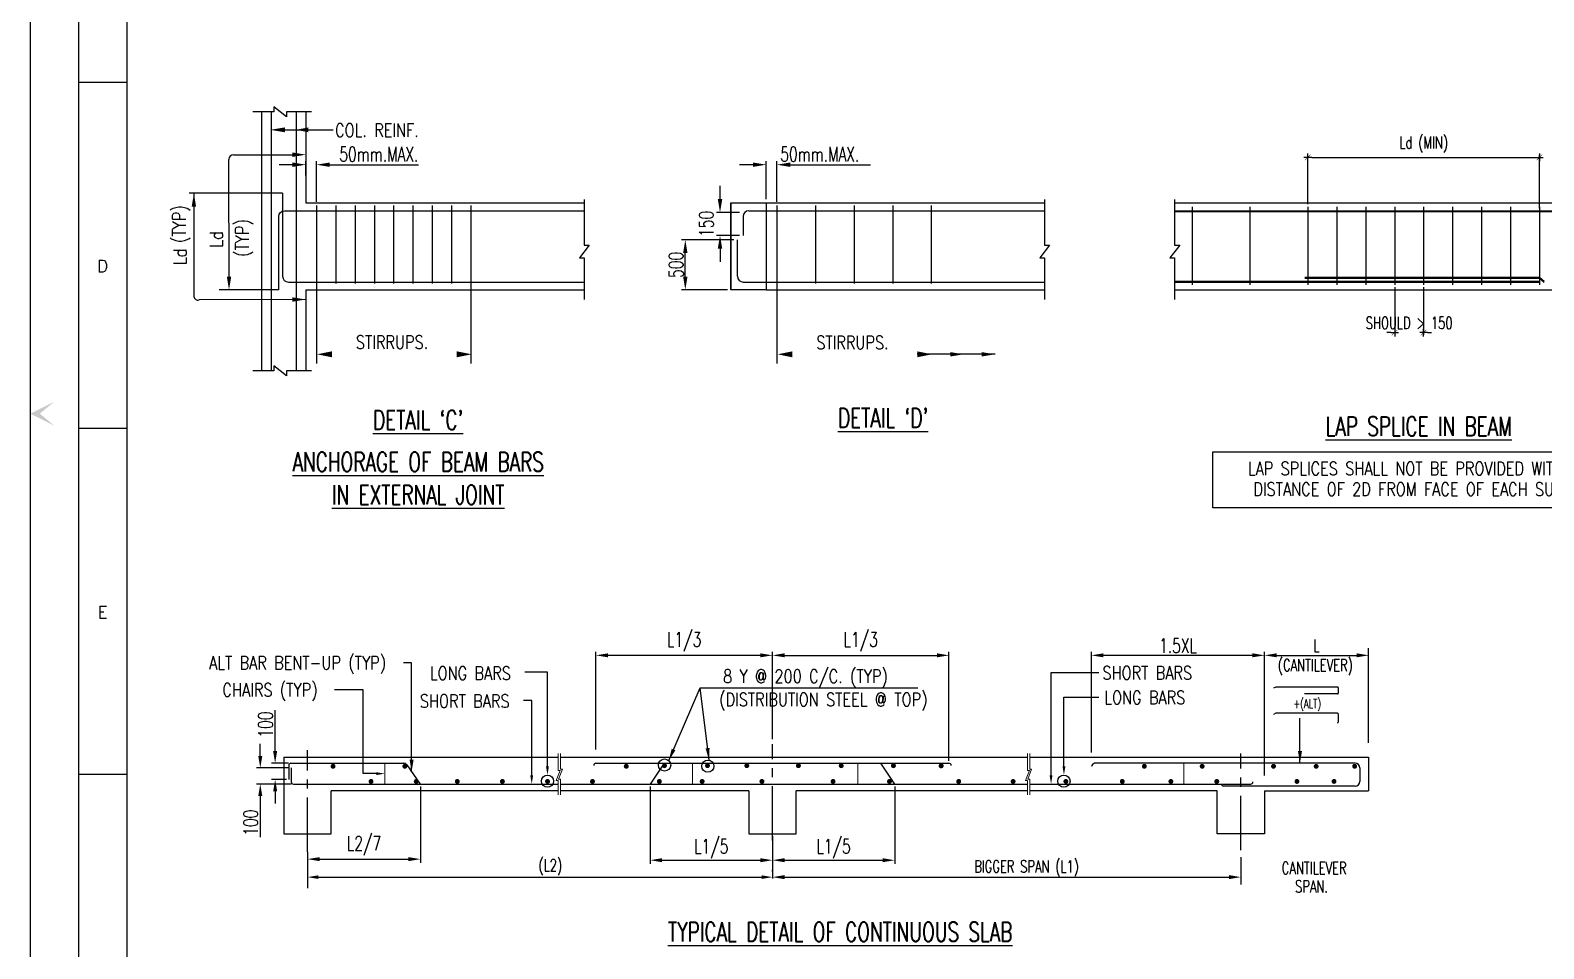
# Model space of a CAD drawing. Extents: x 489124 to 794428, y -356295 to -29813.
# Drawn here: x 650054 to 681423, y -210801 to -191773 of the extents above; entities that cross this region are included whole.
import ezdxf
from ezdxf.enums import TextEntityAlignment as Align

# ---------------------------------------------------------------- set-up
doc = ezdxf.new("R2010")
doc.units = 0
doc.header["$LTSCALE"] = 500
doc.header["$MEASUREMENT"] = 0
doc.linetypes.add('CENTER2', pattern=[1.125, 0.75, -0.125, 0.125, -0.125])
doc.layers.get('DEFPOINTS').update_dxf_attribs({"color": 4})
for name, color, linetype in [('08', 4, 'Continuous'), ('BEAM', 4, 'Continuous'), ('BRAKE LINE', 8, 'Continuous'), ('CENTERLINE', 8, 'CENTER2'), ('DIM', 5, 'Continuous'), ('DIM1', 5, 'Continuous'), ('dimention', 7, 'Continuous'), ('hat', 8, 'Continuous'), ('MISC', 5, 'Continuous'), ('other', 5, 'Continuous'), ('PNA', 10, 'Continuous'), ('REINFORCEMENT', 6, 'Continuous'), ('S-SCHEDULE', 2, 'Continuous'), ('ST', 6, 'Continuous'), ('STEEL', 6, 'Continuous'), ('STIRRUPS', 2, 'Continuous'), ('TXT', 4, 'Continuous')]:
    doc.layers.add(name, color=color, linetype=linetype)
for name, color, linetype, lineweight in [('hatch', 7, 'Continuous', 5), ('HEADING-TXT', 1, 'Continuous', 25), ('LINE', 253, 'Continuous', 18)]:
    doc.layers.add(name, color=color, linetype=linetype, lineweight=lineweight)
doc.styles.add('ROMANS', font='r.shx', dxfattribs={"width": 0.7, "bigfont": 'bigfont.shx'})
doc.styles.add('ROMENT', font='r.shx', dxfattribs={"bigfont": 'bigfont.shx'})
doc.dimstyles.new('5', dxfattribs={"dimtxt": 250, "dimasz": 250, "dimexe": 60, "dimexo": 60, "dimgap": 150, "dimtad": 1, "dimdec": 0, "dimlfac": 0.2, "dimzin": 0, "dimdsep": 46, "dimtxsty": 'ROMANS', "dimcen": -250, "dimclrd": 5, "dimclre": 5, "dimclrt": 4, "dimadec": 0, "dimazin": 0, "dimtfac": 1, "dimtdec": 0, "dimtix": 1, "dimtofl": 0, "dimtmove": 2, "dimatfit": 3, "dimfxl": 0, "dimtolj": 1, "dimtzin": 0, "dimarcsym": 0})
doc.dimstyles.new('Copy of INT2TIMES', dxfattribs={"dimtxt": 300, "dimasz": 275, "dimexe": 75, "dimexo": 75, "dimgap": 40, "dimtad": 1, "dimdec": 0, "dimlfac": 0.5, "dimrnd": 5, "dimzin": 0, "dimdsep": 46, "dimtxsty": 'ROMANS', "dimcen": -1, "dimclrd": 5, "dimclre": 5, "dimclrt": 4, "dimadec": 0, "dimazin": 0, "dimtfac": 1, "dimtdec": 0, "dimtix": 1, "dimtofl": 0, "dimtmove": 2, "dimatfit": 3, "dimfxl": 0, "dimtolj": 1, "dimtzin": 0, "dimarcsym": 0})
doc.dimstyles.new('Copy(2) of Standard', dxfattribs={"dimtxt": 300, "dimasz": 250, "dimexe": 75, "dimexo": 50, "dimgap": 50, "dimtad": 1, "dimdec": 0, "dimrnd": 5, "dimzin": 0, "dimdsep": 46, "dimtxsty": 'ROMANS', "dimcen": 0, "dimclrd": 5, "dimclre": 5, "dimclrt": 4, "dimadec": 0, "dimazin": 0, "dimtfac": 1, "dimtdec": 0, "dimtofl": 0, "dimtmove": 0, "dimatfit": 3, "dimfxl": 0, "dimtolj": 1, "dimtzin": 0, "dimarcsym": 0})
doc.dimstyles.new('INT', dxfattribs={"dimtxt": 250, "dimasz": 80, "dimexe": 50, "dimexo": 50, "dimgap": 75, "dimtad": 1, "dimdec": 0, "dimzin": 0, "dimdsep": 46, "dimtxsty": 'ROMANS', "dimblk": 'DIMTICK', "dimblk1": 'DIMTICK', "dimblk2": 'DIMTICK', "dimsah": 1, "dimcen": -0.25, "dimclrd": 5, "dimclre": 5, "dimclrt": 4, "dimadec": 0, "dimazin": 0, "dimtfac": 1, "dimtdec": 0, "dimtix": 1, "dimtofl": 0, "dimtmove": 2, "dimatfit": 3, "dimldrblk": 'DIMTICK', "dimfxl": 0, "dimtolj": 1, "dimtzin": 0, "dimarcsym": 0})
doc.dimstyles.new('INT1', dxfattribs={"dimtxt": 250, "dimasz": 250, "dimexe": 150, "dimexo": 60, "dimgap": 75, "dimtad": 1, "dimdec": 0, "dimzin": 0, "dimdsep": 46, "dimtxsty": 'ROMANS', "dimcen": -250, "dimclrd": 5, "dimclre": 5, "dimclrt": 4, "dimadec": 0, "dimazin": 0, "dimtfac": 1, "dimtdec": 0, "dimtix": 1, "dimtofl": 0, "dimtmove": 2, "dimatfit": 3, "dimfxl": 0, "dimtolj": 1, "dimtzin": 0, "dimarcsym": 0})

# ---------------------------------------------------------------- blocks, each defined once
blk = doc.blocks.new('FOLDER')
at = {"layer": 'PNA'}
for points in [[(-1250, 2500), (0, 0), (0, 1000)], [(1250, 2500), (0, 0), (0, 1000)]]:
    blk.add_solid(points, dxfattribs=at)
blk = doc.blocks.new('A1')
at = {"flags": 128}
blk.add_lwpolyline([(0, 0), (82779, 0), (82779, 58231), (0, 58231)], close=True, dxfattribs=at)
at = {"layer": 'PNA'}
for p, q in [((984, 36296), (1969, 36296)), ((984, 29233), (1969, 29233)), ((984, 22171), (1969, 22171))]:
    blk.add_line(p, q, dxfattribs=at)
at = {"layer": 'PNA', "color": 1}
for points in [[(984, 492), (82287, 492), (82287, 57739), (984, 57739)], [(1969, 984), (81794, 984), (81794, 57247), (1969, 57247)]]:
    blk.add_lwpolyline(points, close=True, dxfattribs=at)
at = {"layer": 'PNA', "xscale": 0.196857838483993, "yscale": 0.196857838483993, "zscale": 0.196857838483993, "rotation": 270}
blk.add_blockref('FOLDER', (0, 29529), dxfattribs=at)
at = {"layer": 'PNA', "style": 'ROMANS'}
for s, p in [('D', (1476, 32541)), ('E', (1476, 25479))]:
    blk.add_text(s, height=246, dxfattribs=at).set_placement(p, align=Align.MIDDLE)
blk = doc.blocks.new('*D373')
at = {"layer": 'DEFPOINTS', "color": 0, "ltscale": 2}
for p in [(655985, -194558), (655763, -194860), (655985, -195404)]:
    blk.add_point(p, dxfattribs=at)
at = {"layer": 'DIM', "color": 5, "lineweight": -2, "ltscale": 2}
for p, q in [((655763, -194785), (655763, -194483)), ((655985, -195329), (655985, -194483)), ((655488, -194558), (655213, -194558)), ((656260, -194558), (656535, -194558))]:
    blk.add_line(p, q, dxfattribs=at)
at = {"layer": 'DIM', "color": 5, "ltscale": 2}
for points in [[(655488, -194512), (655488, -194604), (655763, -194558)], [(656260, -194512), (656260, -194604), (655985, -194558)]]:
    blk.add_solid(points, dxfattribs=at)
at = {"layer": 'DIM', "color": 4, "ltscale": 2, "insert": (657278, -194340), "char_height": 300, "attachment_point": 5, "style": 'ROMANS'}
blk.add_mtext('\\A1;50mm.MAX.', dxfattribs=at)
blk = doc.blocks.new('*D392')
at = {"layer": 'DEFPOINTS', "color": 0, "ltscale": 2}
for p in [(665529, -194558), (665307, -195350), (665529, -195404)]:
    blk.add_point(p, dxfattribs=at)
at = {"layer": 'DIM', "color": 5, "lineweight": -2, "ltscale": 2}
for p, q in [((665307, -195275), (665307, -194483)), ((665529, -195329), (665529, -194483)), ((665032, -194558), (664757, -194558)), ((665804, -194558), (666079, -194558))]:
    blk.add_line(p, q, dxfattribs=at)
at = {"layer": 'DIM', "color": 5, "ltscale": 2}
for points in [[(665032, -194512), (665032, -194604), (665307, -194558)], [(665804, -194512), (665804, -194604), (665529, -194558)]]:
    blk.add_solid(points, dxfattribs=at)
at = {"layer": 'DIM', "color": 4, "ltscale": 2, "insert": (666418, -194340), "char_height": 300, "attachment_point": 5, "style": 'ROMANS'}
blk.add_mtext('\\A1;50mm.MAX.', dxfattribs=at)
blk = doc.blocks.new('*D442')
at = {"layer": 'DEFPOINTS', "color": 0, "ltscale": 2}
for p in [(664350, -195546), (664827, -195546), (664827, -196023)]:
    blk.add_point(p, dxfattribs=at)
at = {"layer": 'DIM', "color": 5, "lineweight": -2, "ltscale": 2}
for p, q in [((664350, -195271), (664350, -194996)), ((664752, -195546), (664275, -195546)), ((664752, -196023), (664275, -196023)), ((664350, -196298), (664350, -196573))]:
    blk.add_line(p, q, dxfattribs=at)
at = {"layer": 'DIM', "color": 5, "ltscale": 2}
for points in [[(664304, -195271), (664396, -195271), (664350, -195546)], [(664304, -196298), (664396, -196298), (664350, -196023)]]:
    blk.add_solid(points, dxfattribs=at)
at = {"layer": 'DIM', "color": 4, "ltscale": 2, "insert": (664068, -195784), "char_height": 300, "attachment_point": 5, "rotation": 90, "style": 'ROMANS'}
blk.add_mtext('\\A1;150', dxfattribs=at)
blk = doc.blocks.new('*D443')
at = {"layer": 'DEFPOINTS', "color": 0, "ltscale": 2}
for p in [(663630, -196114), (664713, -196114), (664577, -197150)]:
    blk.add_point(p, dxfattribs=at)
at = {"layer": 'DIM', "color": 5, "lineweight": -2, "ltscale": 2}
for p, q in [((664638, -196114), (663555, -196114)), ((663630, -196875), (663630, -196389)), ((664502, -197150), (663555, -197150))]:
    blk.add_line(p, q, dxfattribs=at)
at = {"layer": 'DIM', "color": 5, "ltscale": 2}
for points in [[(663585, -196389), (663676, -196389), (663630, -196114)], [(663585, -196875), (663676, -196875), (663630, -197150)]]:
    blk.add_solid(points, dxfattribs=at)
at = {"layer": 'DIM', "color": 4, "ltscale": 2, "insert": (663440, -196632), "char_height": 300, "attachment_point": 5, "rotation": 90, "style": 'ROMANS'}
blk.add_mtext('\\A1;500', dxfattribs=at)
blk = doc.blocks.new('DIMTICK')
for p, q in [((-1, 0), (1, 0)), ((0, 1), (0, -1))]:
    blk.add_line(p, q)
at = {"color": 2, "const_width": 0.1}
blk.add_lwpolyline([(0.71, 0.71), (-0.71, -0.71)], dxfattribs=at)
blk = doc.blocks.new('*D403')
at = {"layer": 'DEFPOINTS', "color": 0}
for p in [(681334, -194407), (676534, -195429), (681334, -195510)]:
    blk.add_point(p, dxfattribs=at)
at = {"layer": 'DIM', "color": 5, "lineweight": -2}
for p, q in [((676534, -195379), (676534, -194357)), ((676614, -194407), (681254, -194407)), ((681334, -195460), (681334, -194357))]:
    blk.add_line(p, q, dxfattribs=at)
at = {"layer": 'DIM', "color": 5, "lineweight": -2, "xscale": 80, "yscale": 80, "zscale": 80, "rotation": 180}
blk.add_blockref('DIMTICK', (676534, -194407), dxfattribs=at)
at = {"layer": 'DIM', "color": 5, "lineweight": -2, "xscale": 80, "yscale": 80, "zscale": 80}
blk.add_blockref('DIMTICK', (681334, -194407), dxfattribs=at)
at = {"layer": 'DIM', "color": 4, "insert": (678934, -194142), "char_height": 250, "attachment_point": 5, "style": 'ROMANS'}
blk.add_mtext('\\A1;Ld (MIN)', dxfattribs=at)
blk = doc.blocks.new('*D404')
at = {"layer": 'DEFPOINTS', "color": 0}
for p in [(678334, -197046), (678934, -197046), (678934, -198036)]:
    blk.add_point(p, dxfattribs=at)
at = {"layer": 'DIM', "color": 5, "lineweight": -2}
for p, q in [((678334, -197096), (678334, -198086)), ((678934, -197096), (678934, -198086)), ((678254, -198036), (678174, -198036)), ((679014, -198036), (679094, -198036))]:
    blk.add_line(p, q, dxfattribs=at)
at = {"layer": 'DIM', "color": 5, "lineweight": -2, "xscale": 80, "yscale": 80, "zscale": 80}
blk.add_blockref('DIMTICK', (678334, -198036), dxfattribs=at)
at = {"layer": 'DIM', "color": 5, "lineweight": -2, "xscale": 80, "yscale": 80, "zscale": 80, "rotation": 180}
blk.add_blockref('DIMTICK', (678934, -198036), dxfattribs=at)
at = {"layer": 'DIM', "color": 4, "insert": (678634, -197836), "char_height": 250, "attachment_point": 5, "style": 'ROMANS'}
blk.add_mtext('\\A1;SHOULD > 150', dxfattribs=at)
blk = doc.blocks.new('*D405')
at = {"layer": 'DEFPOINTS', "color": 0}
for p in [(675147, -208756), (665437, -209348), (675147, -209318)]:
    blk.add_point(p, dxfattribs=at)
at = {"layer": 'DIM', "color": 5, "lineweight": -2}
for p, q in [((675147, -208906), (675147, -209468)), ((665437, -209198), (665437, -209168)), ((665687, -209318), (674897, -209318))]:
    blk.add_line(p, q, dxfattribs=at)
at = {"layer": 'DIM', "color": 5}
for points in [[(665687, -209276), (665687, -209359), (665437, -209318)], [(674897, -209276), (674897, -209359), (675147, -209318)]]:
    blk.add_solid(points, dxfattribs=at)
blk = doc.blocks.new('*D406')
at = {"layer": 'DEFPOINTS', "color": 0}
for p in [(669096, -204723), (665437, -206508), (669096, -206958)]:
    blk.add_point(p, dxfattribs=at)
at = {"layer": 'DIM', "color": 5, "lineweight": -2}
for p, q in [((665437, -206458), (665437, -204648)), ((665687, -204723), (668846, -204723)), ((669096, -206908), (669096, -204648))]:
    blk.add_line(p, q, dxfattribs=at)
at = {"layer": 'DIM', "color": 5}
for points in [[(665687, -204681), (665687, -204764), (665437, -204723)], [(668846, -204681), (668846, -204764), (669096, -204723)]]:
    blk.add_solid(points, dxfattribs=at)
at = {"layer": 'DIM', "color": 4, "insert": (667266, -204444), "char_height": 300, "attachment_point": 5, "style": 'ROMANS'}
blk.add_mtext('\\A1;L1/3', dxfattribs=at)
blk = doc.blocks.new('*D407')
at = {"layer": 'DEFPOINTS', "color": 0}
for p in [(667970, -207390), (665437, -208420), (667970, -208967)]:
    blk.add_point(p, dxfattribs=at)
at = {"layer": 'DIM', "color": 5, "lineweight": -2}
for p, q in [((667970, -207440), (667970, -209042)), ((665437, -208470), (665437, -209042)), ((665687, -208967), (667720, -208967))]:
    blk.add_line(p, q, dxfattribs=at)
at = {"layer": 'DIM', "color": 5}
for points in [[(665687, -208926), (665687, -209009), (665437, -208967)], [(667720, -208926), (667720, -209009), (667970, -208967)]]:
    blk.add_solid(points, dxfattribs=at)
at = {"layer": 'DIM', "color": 4, "insert": (666703, -208729), "char_height": 300, "attachment_point": 5, "style": 'ROMANS'}
blk.add_mtext('\\A1;L1/5', dxfattribs=at)
blk = doc.blocks.new('*D408')
at = {"layer": 'DEFPOINTS', "color": 0}
for p in [(662900, -207390), (665437, -208420), (665437, -208967)]:
    blk.add_point(p, dxfattribs=at)
at = {"layer": 'DIM', "color": 5, "lineweight": -2}
for p, q in [((662900, -207440), (662900, -209042)), ((665437, -208470), (665437, -209042)), ((663150, -208967), (665187, -208967))]:
    blk.add_line(p, q, dxfattribs=at)
at = {"layer": 'DIM', "color": 5}
for points in [[(663150, -208926), (663150, -209009), (662900, -208967)], [(665187, -208926), (665187, -209009), (665437, -208967)]]:
    blk.add_solid(points, dxfattribs=at)
at = {"layer": 'DIM', "color": 4, "insert": (664168, -208729), "char_height": 300, "attachment_point": 5, "style": 'ROMANS'}
blk.add_mtext('\\A1;L1/5', dxfattribs=at)
blk = doc.blocks.new('*D409')
at = {"layer": 'DEFPOINTS', "color": 0}
for p in [(658143, -207390), (655801, -208789), (658143, -208945)]:
    blk.add_point(p, dxfattribs=at)
at = {"layer": 'DIM', "color": 5, "lineweight": -2}
for p, q in [((658143, -207440), (658143, -209020)), ((655801, -208839), (655801, -209020)), ((656051, -208945), (657893, -208945))]:
    blk.add_line(p, q, dxfattribs=at)
at = {"layer": 'DIM', "color": 5}
for points in [[(656051, -208904), (656051, -208987), (655801, -208945)], [(657893, -208904), (657893, -208987), (658143, -208945)]]:
    blk.add_solid(points, dxfattribs=at)
at = {"layer": 'DIM', "color": 4, "insert": (656972, -208667), "char_height": 300, "attachment_point": 5, "style": 'ROMANS'}
blk.add_mtext('\\A1;L2/7', dxfattribs=at)
blk = doc.blocks.new('*D410')
at = {"layer": 'DEFPOINTS', "color": 0}
for p in [(661777, -204723), (661777, -206721), (665437, -206508)]:
    blk.add_point(p, dxfattribs=at)
at = {"layer": 'DIM', "color": 5, "lineweight": -2}
for p, q in [((661777, -206671), (661777, -204648)), ((665187, -204723), (662027, -204723)), ((665437, -206458), (665437, -204648))]:
    blk.add_line(p, q, dxfattribs=at)
at = {"layer": 'DIM', "color": 5}
for points in [[(662027, -204681), (662027, -204764), (661777, -204723)], [(665187, -204681), (665187, -204764), (665437, -204723)]]:
    blk.add_solid(points, dxfattribs=at)
at = {"layer": 'DIM', "color": 4, "insert": (663607, -204444), "char_height": 300, "attachment_point": 5, "style": 'ROMANS'}
blk.add_mtext('\\A1;L1/3', dxfattribs=at)
blk = doc.blocks.new('*D412')
at = {"layer": 'DEFPOINTS', "color": 0}
for p in [(672048, -204723), (672048, -206785), (675636, -207261)]:
    blk.add_point(p, dxfattribs=at)
at = {"layer": 'DIM', "color": 5, "lineweight": -2}
for p, q in [((672048, -206735), (672048, -204648)), ((675386, -204723), (672298, -204723)), ((675636, -207211), (675636, -204648))]:
    blk.add_line(p, q, dxfattribs=at)
at = {"layer": 'DIM', "color": 5}
for points in [[(672298, -204681), (672298, -204764), (672048, -204723)], [(675386, -204681), (675386, -204764), (675636, -204723)]]:
    blk.add_solid(points, dxfattribs=at)
at = {"layer": 'DIM', "color": 4, "insert": (673842, -204523), "char_height": 300, "attachment_point": 5, "style": 'ROMANS'}
blk.add_mtext('\\A1;1.5XL', dxfattribs=at)
blk = doc.blocks.new('*D413')
at = {"layer": 'DEFPOINTS', "color": 0}
for p in [(675636, -204723), (677793, -204723), (677793, -206684)]:
    blk.add_point(p, dxfattribs=at)
at = {"layer": 'DIM', "color": 5, "lineweight": -2}
for p, q in [((675886, -204723), (677543, -204723)), ((677793, -206534), (677793, -204573))]:
    blk.add_line(p, q, dxfattribs=at)
at = {"layer": 'DIM', "color": 5}
for points in [[(675886, -204681), (675886, -204764), (675636, -204723)], [(677543, -204681), (677543, -204764), (677793, -204723)]]:
    blk.add_solid(points, dxfattribs=at)
at = {"layer": 'DIM', "color": 4, "insert": (676715, -204523), "char_height": 250, "attachment_point": 5, "style": 'ROMANS'}
blk.add_mtext('\\A1;L', dxfattribs=at)
blk = doc.blocks.new('*D444')
at = {"layer": 'DEFPOINTS', "color": 0}
for p in [(655129, -206958), (655456, -206958), (655411, -207293)]:
    blk.add_point(p, dxfattribs=at)
at = {"layer": 'DIM', "color": 5, "lineweight": -2}
for p, q in [((655129, -206708), (655129, -205858)), ((655406, -206958), (655054, -206958)), ((655361, -207293), (655054, -207293)), ((655129, -207543), (655129, -207793))]:
    blk.add_line(p, q, dxfattribs=at)
at = {"layer": 'DIM', "color": 5}
for points in [[(655087, -206708), (655171, -206708), (655129, -206958)], [(655087, -207543), (655171, -207543), (655129, -207293)]]:
    blk.add_solid(points, dxfattribs=at)
at = {"layer": 'DIM', "color": 4, "insert": (654929, -206158), "char_height": 300, "attachment_point": 5, "rotation": 90, "style": 'ROMANS'}
blk.add_mtext('\\A1;100', dxfattribs=at)
blk = doc.blocks.new('*D445')
at = {"layer": 'DEFPOINTS', "color": 0}
for p in [(655464, -207055), (654821, -207390), (655509, -207390)]:
    blk.add_point(p, dxfattribs=at)
at = {"layer": 'DIM', "color": 5, "lineweight": -2}
for p, q in [((654821, -206805), (654821, -206555)), ((655414, -207055), (654746, -207055)), ((655459, -207390), (654746, -207390)), ((654821, -207640), (654821, -208490))]:
    blk.add_line(p, q, dxfattribs=at)
at = {"layer": 'DIM', "color": 5}
for points in [[(654779, -206805), (654863, -206805), (654821, -207055)], [(654779, -207640), (654863, -207640), (654821, -207390)]]:
    blk.add_solid(points, dxfattribs=at)
at = {"layer": 'DIM', "color": 4, "insert": (654621, -208190), "char_height": 300, "attachment_point": 5, "rotation": 90, "style": 'ROMANS'}
blk.add_mtext('\\A1;100', dxfattribs=at)

msp = doc.modelspace()

# ---------------------------------------------------------------- linework, layer by layer
at = {"layer": '08'}
for p, q in [((655309.713, -206829.87), (660995.102, -206829.87)), ((655309.713, -206829.87), (655309.713, -208419.513)), ((661041.602, -206829.87), (670722.102, -206829.87)), ((670768.602, -206829.87), (677793.353, -206829.87)), ((677793.353, -206829.87), (677793.353, -207531.184)), ((656292.216, -208419.513), (656292.216, -207531.184)), ((660995.102, -207531.184), (656292.216, -207531.184)), ((664945.31, -207531.184), (661041.602, -207531.184)), ((664945.31, -207531.184), (664945.31, -208419.513)), ((670722.102, -207531.184), (665927.813, -207531.184)), ((665927.813, -208419.513), (665927.813, -207531.184)), ((674653.651, -207531.184), (670768.602, -207531.184)), ((674653.651, -208419.513), (674653.651, -207531.184)), ((675636.153, -207531.184), (675636.153, -208419.513)), ((675636.153, -207531.184), (677793.353, -207531.184)), ((655309.713, -208419.513), (656292.216, -208419.513)), ((664945.31, -208419.513), (665927.813, -208419.513)), ((675636.153, -208419.513), (674653.651, -208419.513))]:
    msp.add_line(p, q, dxfattribs=at)
at = {"layer": 'BEAM'}
for p, q in [((654843.447, -193460.729), (654843.447, -198825.181)), ((655763.447, -193460.729), (655763.447, -195350.382)), ((655763.447, -195350.382), (661532.693, -195350.382)), ((664576.912, -195350.382), (664576.912, -197150.382)), ((665306.912, -195350.382), (671076.158, -195350.382)), ((673771.643, -195350.382), (684452.691, -195350.382)), ((655763.447, -197150.382), (661532.693, -197150.382)), ((655763.447, -197150.382), (655763.447, -198825.181)), ((665306.912, -197150.382), (671076.158, -197150.382)), ((673771.643, -197150.382), (684452.691, -197150.382))]:
    msp.add_line(p, q, dxfattribs=at)
at = {"layer": 'BEAM', "elevation": 0}
msp.add_lwpolyline([(664576.912, -195350.382), (665306.912, -195350.382), (665306.912, -197150.382), (664576.912, -197150.382)], close=True, dxfattribs=at)
at = {"layer": 'BRAKE LINE', "ltscale": 2, "elevation": 0}
for points in [[(655885.508, -193460.729), (655365.403, -193460.729), (655365.403, -193567.088), (655103.315, -193362.551), (655103.315, -193460.729), (654667.486, -193460.729)], [(661532.693, -195278.718), (661532.693, -196225.057), (661639.052, -196225.057), (661434.515, -196487.145), (661532.693, -196487.145), (661532.693, -197349.209)], [(671076.158, -195278.718), (671076.158, -196225.057), (671182.517, -196225.057), (670977.98, -196487.145), (671076.158, -196487.145), (671076.158, -197349.209)], [(655885.508, -198825.181), (655365.403, -198825.181), (655365.403, -198931.54), (655103.315, -198727.004), (655103.315, -198825.181), (654667.486, -198825.181)]]:
    msp.add_lwpolyline(points, dxfattribs=at)
at = {"layer": 'CENTERLINE', "ltscale": 3}
for p, q in [((655800.969, -208792.916), (655800.969, -206688.193)), ((665436.981, -208559.991), (665436.981, -206562.709)), ((675146.66, -208756.491), (675146.66, -206759.209))]:
    msp.add_line(p, q, dxfattribs=at)
at = {"layer": 'DEFPOINTS', "color": 0, "linetype": 'ByBlock'}
for p in [(655763.447, -195350.382), (665306.912, -195350.382), (655203.447, -197350.382)]:
    msp.add_point(p, dxfattribs=at)
at = {"layer": 'DIM', "ltscale": 2}
for p, q in [((654173.19, -197078.681), (654168.143, -194450.424)), ((654268.143, -194350.424), (655563.447, -194350.424)), ((656485.245, -194557.884), (658102.517, -194557.884)), ((666028.71, -194557.884), (667467.845, -194557.884)), ((655283.447, -195150.382), (653349.253, -195150.382)), ((655203.447, -197149.382), (653968.064, -197149.382)), ((655985.245, -197020.265), (655985.245, -198678.574)), ((659185.245, -197020.265), (659185.245, -198678.574)), ((665528.71, -197020.265), (665528.71, -198678.574))]:
    msp.add_line(p, q, dxfattribs=at)
at = {"layer": 'DIM', "color": 5}
for p, q in [((660772.826, -205068.277), (660302.656, -205068.277)), ((671211.35, -205079.226), (672205.147, -205079.226)), ((656950.321, -205434.353), (656357.218, -205434.353)), ((660447.446, -205660.914), (660279.888, -205660.914)), ((671478.314, -205589.948), (672198.553, -205589.948)), ((657223.822, -207173.868), (656950.321, -207173.868))]:
    msp.add_line(p, q, dxfattribs=at)
at = {"layer": 'DIM'}
for p, q in [((660772.826, -207021.944), (660772.826, -205068.277)), ((671211.35, -207209.311), (671211.35, -205079.226)), ((656950.321, -207173.868), (656950.321, -205434.353)), ((660447.446, -207209.311), (660447.446, -205660.914)), ((671478.314, -207021.944), (671478.314, -205589.948)), ((665436.981, -208807.568), (665436.981, -209347.918)), ((656026.897, -209317.833), (665211.054, -209317.833))]:
    msp.add_line(p, q, dxfattribs=at)
at = {"layer": 'DIM', "ltscale": 2, "elevation": 0}
for points in [[(655330.241, -193835.326), (655725.23, -193835.326)], [(655819.831, -193835.326), (656330.688, -193835.326)]]:
    msp.add_lwpolyline(points, dxfattribs=at)
at = {"layer": 'DIM', "ltscale": 2, "elevation": 0, "flags": 128}
for points in [[(658894.228, -198486.099, 122.425, 0, 0), (659200.088, -198486.099, 0, 0, 0), (658823.922, -198486.099, 0, 0, 0), (655998.363, -198486.099, 0, 122.425, 0), (656304.223, -198486.099, 0, 0, 0)], [(668437.693, -198486.099, 122.425, 0, 0), (668743.553, -198486.099, 0, 0, 0), (668367.387, -198486.099, 0, 0, 0), (665541.828, -198486.099, 0, 122.425, 0), (665847.688, -198486.099, 0, 0, 0)]]:
    msp.add_lwpolyline(points, format="xyseb", dxfattribs=at)
at = {"layer": 'DIM', "ltscale": 2}
for centre, radius, start, end in [((654268.143, -194450.424), 100, 90, 180), ((653530.293, -197272.751), 89.64, 191.2281897, 284.0600867)]:
    msp.add_arc(centre, radius, start, end, dxfattribs=at)
for points in [[(655330.241, -193885.326), (655030.241, -193835.326), (655330.241, -193785.326)], [(655819.831, -193885.326), (655563.447, -193835.326), (655819.831, -193785.326)], [(655488.447, -194304.591), (655763.447, -194350.424), (655488.447, -194396.258)], [(654219.023, -196874.382), (654173.19, -197149.382), (654127.356, -196874.382)]]:
    msp.add_solid(points, dxfattribs=at)
at = {"layer": 'DIM'}
msp.add_solid([(665211.054, -209280.171), (665211.054, -209355.48), (665436.981, -209317.833)], dxfattribs=at)
at = {"layer": 'DIM1', "elevation": 0}
msp.add_lwpolyline([(674564.576, -200507.156), (683354.317, -200507.156), (683354.317, -201668.139), (674564.576, -201668.139)], close=True, dxfattribs=at)
at = {"layer": 'dimention', "color": 5, "linetype": 'ByBlock'}
msp.add_line((655800.969, -208792.916), (655800.969, -209543.749), dxfattribs=at)
at = {"layer": 'dimention', "color": 5}
for points in [[(660742.779, -207021.944), (660802.86, -207021.944), (660772.826, -207202.203)], [(671508.361, -207021.944), (671448.27, -207021.944), (671478.314, -207202.203)], [(660417.403, -207209.311), (660477.493, -207209.311), (660447.446, -207389.579)], [(671241.397, -207209.311), (671181.307, -207209.311), (671211.35, -207389.579)]]:
    msp.add_solid(points, dxfattribs=at)
at = {"layer": 'dimention', "color": 5, "linetype": 'ByBlock'}
msp.add_solid([(656026.897, -209280.171), (656026.897, -209355.48), (655800.969, -209317.833)], dxfattribs=at)
at = {"layer": 'hat'}
for centre in [(663201.645, -206995.577), (664098.557, -207018.963), (660772.826, -207328.64), (671478.314, -207328.64)]:
    msp.add_circle(centre, 126.431, dxfattribs=at)
at = {"layer": 'hatch'}
for points in [[(660995.102, -206756.568), (660995.102, -207109.656), (661035.772, -207109.656), (660956.08, -207315.345), (660995.102, -207315.345), (660995.102, -207612.568)], [(661041.602, -206756.52), (661041.602, -207080.156), (661082.272, -207080.156), (661002.58, -207285.845), (661041.602, -207285.845), (661041.602, -207612.336)], [(670722.102, -206756.568), (670722.102, -207109.656), (670762.772, -207109.656), (670683.08, -207315.345), (670722.102, -207315.345), (670722.102, -207612.568)], [(670768.602, -206756.52), (670768.602, -207080.156), (670809.272, -207080.156), (670729.58, -207285.845), (670768.602, -207285.845), (670768.602, -207612.336)]]:
    msp.add_lwpolyline(points, dxfattribs=at)
at = {"layer": 'LINE'}
for p, q in [((657404.081, -206958.17), (657404.081, -207389.579)), ((663781.104, -206958.17), (663781.104, -207389.579)), ((667206.821, -206958.17), (667206.821, -207389.579)), ((673964.081, -206958.17), (673964.081, -207389.579))]:
    msp.add_line(p, q, dxfattribs=at)
at = {"layer": 'MISC', "elevation": 0}
msp.add_lwpolyline([(673771.643, -195278.718), (673771.643, -196225.057), (673878.002, -196225.057), (673673.465, -196487.145), (673771.643, -196487.145), (673771.643, -197349.209)], dxfattribs=at)
at = {"layer": 'other'}
msp.add_solid([(657223.822, -207143.837), (657223.822, -207203.915), (657404.081, -207173.868)], dxfattribs=at)
at = {"layer": 'REINFORCEMENT', "linetype": 'Continuous'}
for p, q in [((655043.447, -193460.729), (655043.447, -198825.181)), ((655563.447, -193460.729), (655563.447, -198825.181)), ((664826.912, -195630.382), (664826.912, -196023.434)), ((664946.912, -195510.382), (671076.158, -195510.382)), ((664712.912, -196870.382), (664712.912, -196113.951)), ((664832.912, -196990.382), (671076.158, -196990.382))]:
    msp.add_line(p, q, dxfattribs=at)
at = {"layer": 'REINFORCEMENT', "linetype": 'Continuous', "elevation": 0}
for points in [[(655283.447, -195150.382), (655283.447, -196870.382, 0.414213562), (655403.447, -196990.382), (661532.693, -196990.382)], [(655203.447, -197149.382), (655203.447, -195630.382, -0.414213562), (655323.447, -195510.382), (661532.693, -195510.382)]]:
    msp.add_lwpolyline(points, format="xyb", dxfattribs=at)
at = {"layer": 'REINFORCEMENT', "linetype": 'Continuous'}
for centre, start, end in [((664946.912, -195630.382), 90, 180), ((664832.912, -196870.382), 180, 270)]:
    msp.add_arc(centre, 120, start, end, dxfattribs=at)
at = {"layer": 'ST'}
for p, q in [((675868.635, -205380.085), (675818.863, -205402.748)), ((677150.559, -205380.085), (675868.635, -205380.085)), ((677165.485, -205395.022), (677165.485, -205506.703)), ((677150.559, -205521.64), (676463.594, -205521.64)), ((675868.635, -205923.026), (675818.863, -205945.698)), ((677150.559, -205923.026), (675868.635, -205923.026)), ((677165.485, -205937.961), (677165.485, -206104.154)), ((655411.321, -207003.234), (655411.321, -207293.06)), ((655456.386, -206958.17), (657797.448, -206958.17)), ((657859.793, -206991.337), (658131.642, -207394.764)), ((661777.182, -206958.17), (669096.124, -206958.17)), ((663190.32, -206958.17), (662899.624, -207389.579)), ((667678.815, -206958.17), (667969.52, -207389.579)), ((676488.656, -206958.17), (672108.575, -206958.17)), ((677514.173, -206958.17), (673134.092, -206958.17)), ((655463.609, -207054.683), (655463.609, -207344.509)), ((677610.736, -207054.744), (677610.736, -207335.849)), ((655508.674, -207389.579), (660995.102, -207389.579)), ((661041.602, -207389.579), (670722.102, -207389.579)), ((670768.602, -207389.579), (675349.216, -207389.579)), ((677514.173, -207432.415), (674789.142, -207432.415))]:
    msp.add_line(p, q, dxfattribs=at)
at = {"layer": 'ST', "const_width": 50.698}
for points in [[(656304.145, -207021.814, 1), (656354.837, -207021.814, 1)], [(657791.897, -207021.814, 1), (657842.589, -207021.814, 1)], [(662381.509, -207021.814, 1), (662432.201, -207021.814, 1)], [(663173.571, -207009.88, 1), (663224.272, -207009.88, 1)], [(664064.722, -207009.38, 1), (664115.414, -207009.38, 1)], [(664880.135, -207009.38, 1), (664930.827, -207009.38, 1)], [(666000.74, -207009.38, -1), (665950.049, -207009.38, -1)], [(666887.391, -207009.88, -1), (666836.69, -207009.88, -1)], [(667969.891, -207009.88, -1), (667919.19, -207009.88, -1)], [(668908.278, -207012.38, 1), (668958.969, -207012.38, 1)], [(673170.657, -207021.814, -1), (673119.956, -207021.814, -1)], [(674368.526, -207021.814, -1), (674317.834, -207021.814, -1)], [(675848.105, -207021.814, -1), (675797.413, -207021.814, -1)], [(676732.019, -207021.814, -1), (676681.316, -207021.814, -1)], [(677529.451, -207021.814, -1), (677478.751, -207021.814, -1)], [(657091.633, -207335.211, 1), (657142.325, -207335.211, 1)], [(658079.413, -207335.211, -1), (658028.71, -207335.211, -1)], [(658929.665, -207335.211, -1), (658878.961, -207335.211, -1)], [(659864.941, -207335.211, -1), (659814.237, -207335.211, -1)], [(660800.217, -207335.211, -1), (660749.513, -207335.211, -1)], [(661681.248, -207335.211, 1), (661731.939, -207335.211, 1)], [(663066.875, -207335.211, 1), (663117.567, -207335.211, 1)], [(663954.02, -207335.211, 1), (664004.72, -207335.211, 1)], [(665192.989, -207335.211, 1), (665243.681, -207335.211, 1)], [(666667.73, -207335.211, 1), (666718.422, -207335.211, 1)], [(667837.152, -207335.211, 1), (667887.843, -207335.211, 1)], [(669271.661, -207335.211, 1), (669322.353, -207335.211, 1)], [(670399.65, -207335.211, 1), (670450.342, -207335.211, 1)], [(671493.831, -207335.211, 1), (671544.523, -207335.211, 1)], [(672662.586, -207335.211, 1), (672713.277, -207335.211, 1)], [(673669.528, -207335.211, 1), (673720.231, -207335.211, 1)], [(674620.691, -207335.211, 1), (674671.382, -207335.211, 1)], [(676282.816, -207335.211, 1), (676333.508, -207335.211, 1)], [(677051.43, -207335.211, 1), (677102.125, -207335.211, 1)]]:
    msp.add_lwpolyline(points, format="xyb", close=True, dxfattribs=at)
at = {"layer": 'ST'}
for centre, radius, start, end in [((677150.559, -205395.022), 14.932, 0, 90), ((677150.559, -205506.703), 14.932, 270, 0), ((677150.559, -205937.961), 14.932, 0, 90), ((677150.559, -206104.154), 14.932, 270, 0), ((655456.386, -207003.234), 45.065, 90, 180), ((657797.448, -207033.348), 75.177, 33.9737701, 90), ((661777.182, -207003.243), 45.065, 90, 180), ((669096.124, -207003.243), 45.065, 0, 90), ((672165.266, -207070.865), 125.155, 115.7893095, 159.0733367), ((677514.173, -207054.744), 96.567, 0, 90), ((655508.674, -207344.509), 45.065, 180, 270), ((675349.216, -207344.509), 45.065, 270, 0), ((677514.173, -207335.849), 96.567, 270, 0), ((674789.142, -207387.351), 45.065, 180, 270)]:
    msp.add_arc(centre, radius, start, end, dxfattribs=at)
at = {"layer": 'STEEL'}
for p, q in [((674133.607, -195429.102), (674133.607, -197045.662)), ((675333.607, -195429.102), (675333.607, -197045.662)), ((676533.607, -195429.102), (676533.607, -197045.662)), ((677133.607, -195429.102), (677133.607, -197045.662)), ((677733.607, -195429.102), (677733.607, -197045.662)), ((678333.607, -195429.102), (678333.607, -197045.662)), ((678933.607, -195429.102), (678933.607, -197045.662)), ((679533.607, -195429.102), (679533.607, -197045.662)), ((680133.607, -195429.102), (680133.607, -197045.662)), ((680733.607, -195429.102), (680733.607, -197045.662)), ((681333.607, -195429.102), (681333.607, -197045.662)), ((681333.607, -196890.382), (681432.829, -196970.382)), ((681333.607, -196910.382), (681432.829, -196990.382))]:
    msp.add_line(p, q, dxfattribs=at)
at = {"layer": 'STEEL', "elevation": 0}
for points in [[(673771.643, -195510.382), (684452.691, -195510.382)], [(673771.643, -195530.382), (684452.691, -195530.382)], [(673771.643, -196970.382), (681333.607, -196970.382)], [(673771.643, -196990.382), (681333.607, -196990.382)], [(676470.247, -196890.382), (681333.607, -196890.382)], [(676470.247, -196910.382), (681333.607, -196910.382)]]:
    msp.add_lwpolyline(points, dxfattribs=at)
at = {"layer": 'STIRRUPS'}
for p, q in [((655985.245, -195403.604), (655985.245, -197020.265)), ((656385.245, -195403.604), (656385.245, -197020.265)), ((656785.245, -195403.604), (656785.245, -197020.265)), ((657185.245, -195403.604), (657185.245, -197020.265)), ((657585.245, -195403.604), (657585.245, -197020.265)), ((657985.245, -195403.604), (657985.245, -197020.265)), ((658385.245, -195403.604), (658385.245, -197020.265)), ((658785.245, -195403.604), (658785.245, -197020.265)), ((659185.245, -195403.604), (659185.245, -197020.265)), ((665528.71, -195403.604), (665528.71, -197020.265)), ((666328.71, -195403.604), (666328.71, -197020.265)), ((667128.71, -195403.604), (667128.71, -197020.265)), ((667928.71, -195403.604), (667928.71, -197020.265)), ((668728.71, -195403.604), (668728.71, -197020.265))]:
    msp.add_line(p, q, dxfattribs=at)

# ---------------------------------------------------------------- block references
at = {"xscale": 1.01500000001397, "yscale": 1.01500000001397, "zscale": 1.01500000001397}
msp.add_blockref('A1', (650053.5, -229687.248), dxfattribs=at)

# ---------------------------------------------------------------- texts
at = {"layer": 'HEADING-TXT', "color": 6, "style": 'ROMANS', "width": 0.7}
for s, p in [("%%UDETAIL `C'", (658093.17, -199847.474)), ("%%UDETAIL `D'", (667729.636, -199804.765)), ('%%ULAP SPLICE IN BEAM', (678832.374, -199978.265)), ('%%UANCHORAGE OF BEAM BARS', (658093.17, -200713.987)), ('%%UIN EXTERNAL JOINT', (658093.17, -201395.7))]:
    msp.add_text(s, height=400, dxfattribs=at).set_placement(p, align=Align.MIDDLE)
msp.add_text('%%UTYPICAL DETAIL OF CONTINUOUS SLAB', height=400, dxfattribs=at).set_placement((663269.327, -210652.689))
at = {"layer": 'S-SCHEDULE', "color": 4, "style": 'ROMANS', "width": 0.7}
for s, p in [('(CANTILEVER)', (675912.355, -204926.033)), ('CANTILEVER  ', (675994.1, -209128.947)), (' SPAN. ', (676150.287, -209510.605))]:
    msp.add_text(s, height=250, dxfattribs=at).set_placement(p, align=Align.MIDDLE_LEFT)
for s, height, p in [('+(ALT)', 183.3333, (676520.973, -205735.63)), (' (L2)', 250, (660771.33, -209089.24)), ('BIGGER SPAN (L1)', 250, (670702.831, -209113.453))]:
    msp.add_text(s, height=height, dxfattribs=at).set_placement(p, align=Align.MIDDLE)
at = {"layer": 'TXT', "style": 'ROMENT', "width": 0.8}
msp.add_text('COL. REINF.', height=275, dxfattribs=at).set_placement((656371.314, -193982.703))
for s, p in [('(TYP)', (653277.564, -196176.93)), ('(TYP)', (654582.417, -196465.16)), ('Ld', (654047.552, -196273.562)), ('Ld', (653294.695, -196633.799))]:
    msp.add_text(s, height=275, rotation=90, dxfattribs=at).set_placement(p)
for s, p in [('STIRRUPS. ', (657627.259, -198233.536)), ('STIRRUPS. ', (667170.723, -198241.381)), ('ALT BAR BENT-UP (TYP)', (655594.03, -204895.249)), ('8 Y @ 200 C/C. (TYP)', (666120.456, -205176.834)), ('(DISTRIBUTION STEEL @ TOP)', (666491.606, -205656.134))]:
    msp.add_text(s, height=275, dxfattribs=at).set_placement(p, align=Align.MIDDLE)
at = {"layer": 'TXT', "linetype": 'ByBlock', "style": 'ROMANS', "width": 0.8}
for s, p in [('LAP SPLICES SHALL NOT BE PROVIDED WITHIN', (678698.919, -200852.736)), ('DISTANCE OF 2D FROM FACE OF EACH SUPPORT', (678997.841, -201281.494))]:
    msp.add_text(s, height=275, dxfattribs=at).set_placement(p, align=Align.MIDDLE)
at = {"layer": 'TXT', "style": 'ROMENT', "width": 0.8}
for s, p in [('LONG BARS', (658336.285, -205092.009)), ('SHORT BARS', (672277.873, -205086.83)), ('CHAIRS (TYP)', (654037.312, -205438.123)), ('LONG BARS', (672316.582, -205596.502)), ('SHORT BARS', (658129.801, -205669.286))]:
    msp.add_text(s, height=275, dxfattribs=at).set_placement(p, align=Align.MIDDLE_LEFT)

# ---------------------------------------------------------------- dimensions: what is measured, and where the dimension line sits
at = {"layer": 'DIM'}
for base, p1, p2, text, picture, middle in [((681333.607, -194407.464), (676533.607, -195429.102), (681333.607, -195510.382), 'Ld (MIN)', '*D403', (678933.607, -194141.988)), ((678933.607, -198035.772), (678333.607, -197045.662), (678933.607, -197045.662), 'SHOULD > 150', '*D404', (678633.607, -197835.772))]:
    dim = msp.add_linear_dim(base=base, p1=p1, p2=p2, text=text, dimstyle='INT', dxfattribs=at)
    dim.commit()
    dim.dimension.update_dxf_attribs({"geometry": picture, "text_midpoint": middle})
at = {"layer": 'DIM', "ltscale": 2}
for base, p1, p2, picture, middle in [((655985.245, -194557.884), (655763.447, -194859.773), (655985.245, -195403.604), '*D373', (657278.061, -194339.884)), ((665528.71, -194557.884), (665306.912, -195350.382), (665528.71, -195403.604), '*D392', (666417.845, -194339.884))]:
    dim = msp.add_linear_dim(base=base, p1=p1, p2=p2, text='50mm.MAX.', dimstyle='Copy of INT2TIMES', dxfattribs=at)
    dim.commit()
    dim.dimension.update_dxf_attribs({"geometry": picture, "text_midpoint": middle, "dimtype": 160})
dim = msp.add_linear_dim(base=(664350.029, -195545.529), p1=(664826.912, -196023.434), p2=(664826.912, -195545.529), angle=90, text='150', dimstyle='Copy of INT2TIMES', dxfattribs=at)
dim.commit()
dim.dimension.update_dxf_attribs({"geometry": '*D442', "text_midpoint": (664068.029, -195784.482), "dimtype": 160})
dim = msp.add_linear_dim(base=(663630.49, -196113.951), p1=(664576.912, -197150.382), p2=(664712.912, -196113.951), angle=90, text='500', dimstyle='Copy of INT2TIMES', dxfattribs=at)
dim.commit()
dim.dimension.update_dxf_attribs({"geometry": '*D443', "text_midpoint": (663440.49, -196632.166)})
at = {"layer": 'DIM'}
for base, p1, p2, text, dimstyle, override, picture, middle in [((661777.182, -204722.543), (665436.557, -206508.485), (661777.182, -206721.068), 'L1/3', 'Copy(2) of Standard', {"dimfxl": 60}, '*D410', (663606.87, -204443.972)), ((669096.124, -204722.543), (665436.557, -206508.485), (669096.124, -206958.17), 'L1/3', 'Copy(2) of Standard', {"dimfxl": 60}, '*D406', (667266.34, -204443.972)), ((672048.37, -204722.543), (675636.153, -207260.568), (672048.37, -206784.568), '1.5XL', 'Copy(2) of Standard', {"dimfxl": 60}, '*D412', (673842.261, -204522.543)), ((677793.353, -204722.543), (675636.153, -204722.543), (677793.353, -206683.568), 'L', 'INT1', {"dimexo": 150, "dimlfac": 0.25}, '*D413', (676714.753, -204522.543)), ((658142.547, -208945.276), (655800.969, -208789.199), (658142.547, -207389.579), 'L2/7', 'Copy(2) of Standard', {"dimfxl": 60}, '*D409', (656971.758, -208666.705)), ((665436.981, -208967.218), (662899.624, -207389.579), (665436.981, -208419.513), 'L1/5', 'Copy(2) of Standard', {"dimgap": 10, "dimfxl": 60}, '*D408', (664168.302, -208728.646)), ((667969.52, -208967.218), (665436.981, -208419.513), (667969.52, -207389.579), 'L1/5', 'Copy(2) of Standard', {"dimgap": 10, "dimfxl": 60}, '*D407', (666703.251, -208728.646)), ((675146.66, -209317.833), (665436.981, -209347.918), (675146.66, -208756.491), ' ', 'INT1', {"dimexo": 150, "dimlfac": 0.25}, '*D405', (670291.82, -209317.833))]:
    dim = msp.add_linear_dim(base=base, p1=p1, p2=p2, text=text, dimstyle=dimstyle, override=override, dxfattribs=at)
    dim.commit()
    dim.dimension.update_dxf_attribs({"geometry": picture, "text_midpoint": middle})
for base, p1, p2, picture, middle in [((655129.005, -206958.17), (655411.321, -207293.06), (655456.386, -206958.17), '*D444', (654929.005, -206158.17)), ((654821.124, -207389.574), (655463.609, -207054.683), (655508.674, -207389.574), '*D445', (654621.124, -208189.574))]:
    dim = msp.add_linear_dim(base=base, p1=p1, p2=p2, angle=90, text='100', dimstyle='Copy(2) of Standard', dxfattribs=at)
    dim.commit()
    dim.dimension.update_dxf_attribs({"geometry": picture, "text_midpoint": middle})

# ---------------------------------------------------------------- leaders
at = {"layer": 'DIM', "ltscale": 2}
for points in [[(653444.783, -195149.706), (653442.369, -197290.206)], [(655763.447, -197350.273), (653552.07, -197359.705)]]:
    msp.add_leader(points, dimstyle='Copy of INT2TIMES', dxfattribs=at)
for points in [[(669397.401, -198486.099), (668437.693, -198486.099)], [(670049.905, -198486.099), (669342.143, -198486.099)]]:
    msp.add_leader(points, dimstyle='Copy of INT2TIMES', override={"dimgap": 40, "dimtad": 0}, dxfattribs=at)
at = {"layer": 'DIM'}
msp.add_leader([(657957.641, -207136.546), (657957.641, -204879.795), (657791.124, -204879.795)], dimstyle='Copy(2) of Standard', override={"dimgap": 10, "dimtad": 0, "dimfxl": 60}, dxfattribs=at)
at = {"layer": 'DIM', "color": 5}
for points in [[(663288.281, -206903.495), (663938.204, -205395.144), (668452.694, -205395.144)], [(664122.966, -206894.91), (663938.204, -205395.144)]]:
    msp.add_leader(points, dimstyle='5', dxfattribs=at)
at = {"layer": 'dimention', "linetype": 'Continuous'}
msp.add_leader([(676370.692, -206958.17), (676370.692, -206216.785), (676370.692, -206026.102)], dimstyle='5', dxfattribs=at)

doc.saveas('drawing.dxf')
